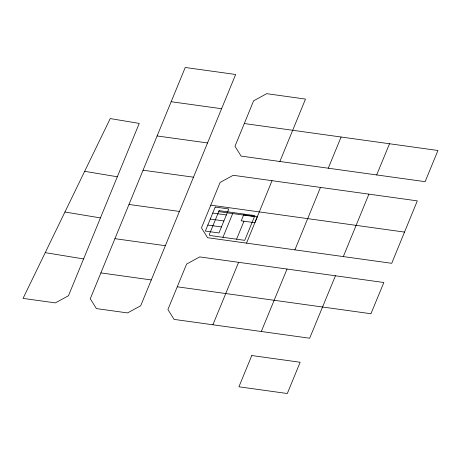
<?xml version="1.0" encoding="UTF-8"?>
<svg xmlns="http://www.w3.org/2000/svg" width="461" height="461" viewBox="0 0 461 461"><rect width="100%" height="100%" fill="white"/><g stroke="black" fill="none" stroke-linecap="round" stroke-linejoin="round"><path stroke-width="0.69" d="M246.537 243.131L272.03 180.689M83.585 258.938L139.234 123.41L110.231 118.569L23.05 298.4L55.349 302.889L68.464 295.755L83.585 258.938L45.241 252.64M114.933 238.671L90.27 298.768L96.401 308.593L127.559 312.921L140.691 305.77L235.652 74.48L185.236 67.479L114.933 238.671L165.366 245.707M244.301 123.542L234.972 146.27L241.103 156.1L425.128 181.669L437.95 150.493L244.301 123.542L253.608 100.832L266.735 93.681L305.505 99.08L279.879 161.483M222.951 237.311L232.696 213.558M236.574 239.201L243.955 221.199M294.907 249.856L320.47 187.414M343.318 256.587L391.723 263.306L417.309 200.869L233.22 175.295L220.11 182.429L201.457 227.884L207.588 237.715L343.318 256.587L368.904 194.144M212.901 324.78L238.596 262.321M328.261 168.207L341.105 137.009M261.289 331.499L287.03 269.051M376.677 174.932L389.516 143.763M335.435 275.782L309.659 338.218L174.062 319.387L167.908 309.544L186.601 264.078L199.705 256.91L383.84 282.512L370.944 313.739L177.255 286.8M171.175 101.72L221.591 108.721M157.12 135.96L207.536 142.956M143.048 170.218L193.47 177.191M210.781 205.157L404.516 232.09M218.716 211.616L254.484 216.584M212.74 213.063L226.357 214.953M128.988 204.465L179.415 211.432M210.279 219.061L223.896 220.957M207.819 225.066L221.436 226.956M100.884 272.912L151.294 279.942M84.668 171.331L117.325 176.77M64.938 212.008L100.429 217.92M215.201 207.064L205.358 231.065L218.975 232.955L228.817 208.954L215.201 207.064M219.119 210.637L209.242 234.724L209.703 235.473L244.745 240.337L254.887 215.604L219.119 210.637M243.685 214.82L241.224 220.819L254.847 222.709L257.307 216.71L243.685 214.82M251.781 355.535L238.931 386.791L287.301 393.521L300.151 362.26L251.781 355.535"/></g></svg>
